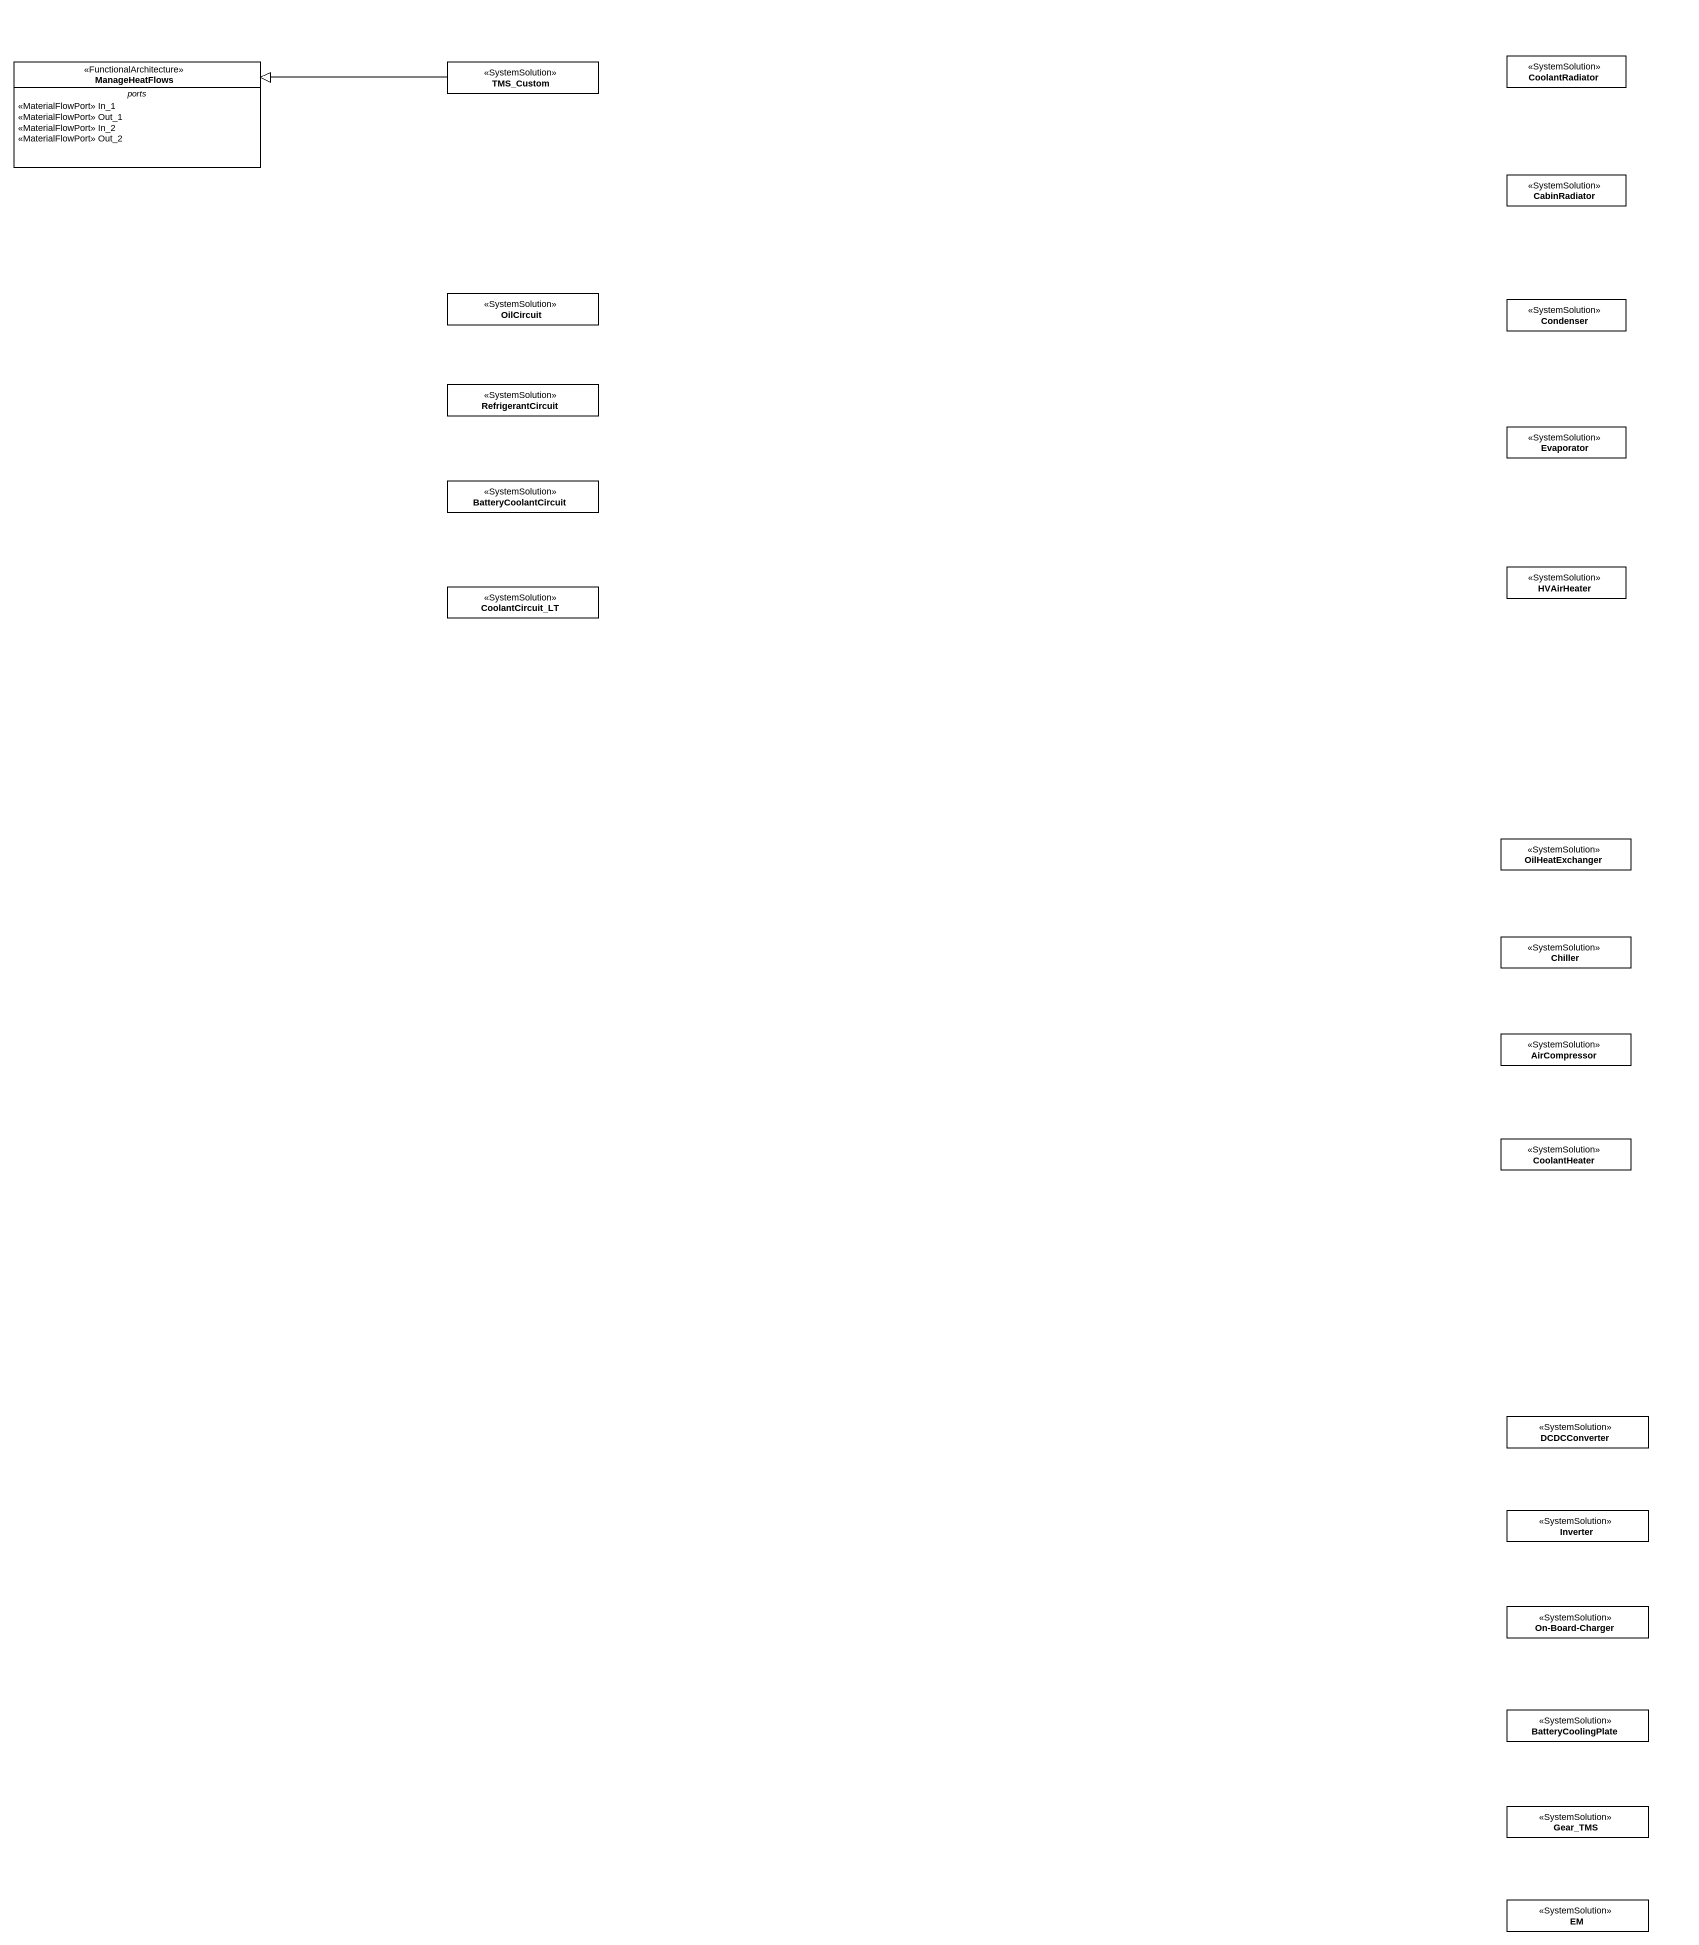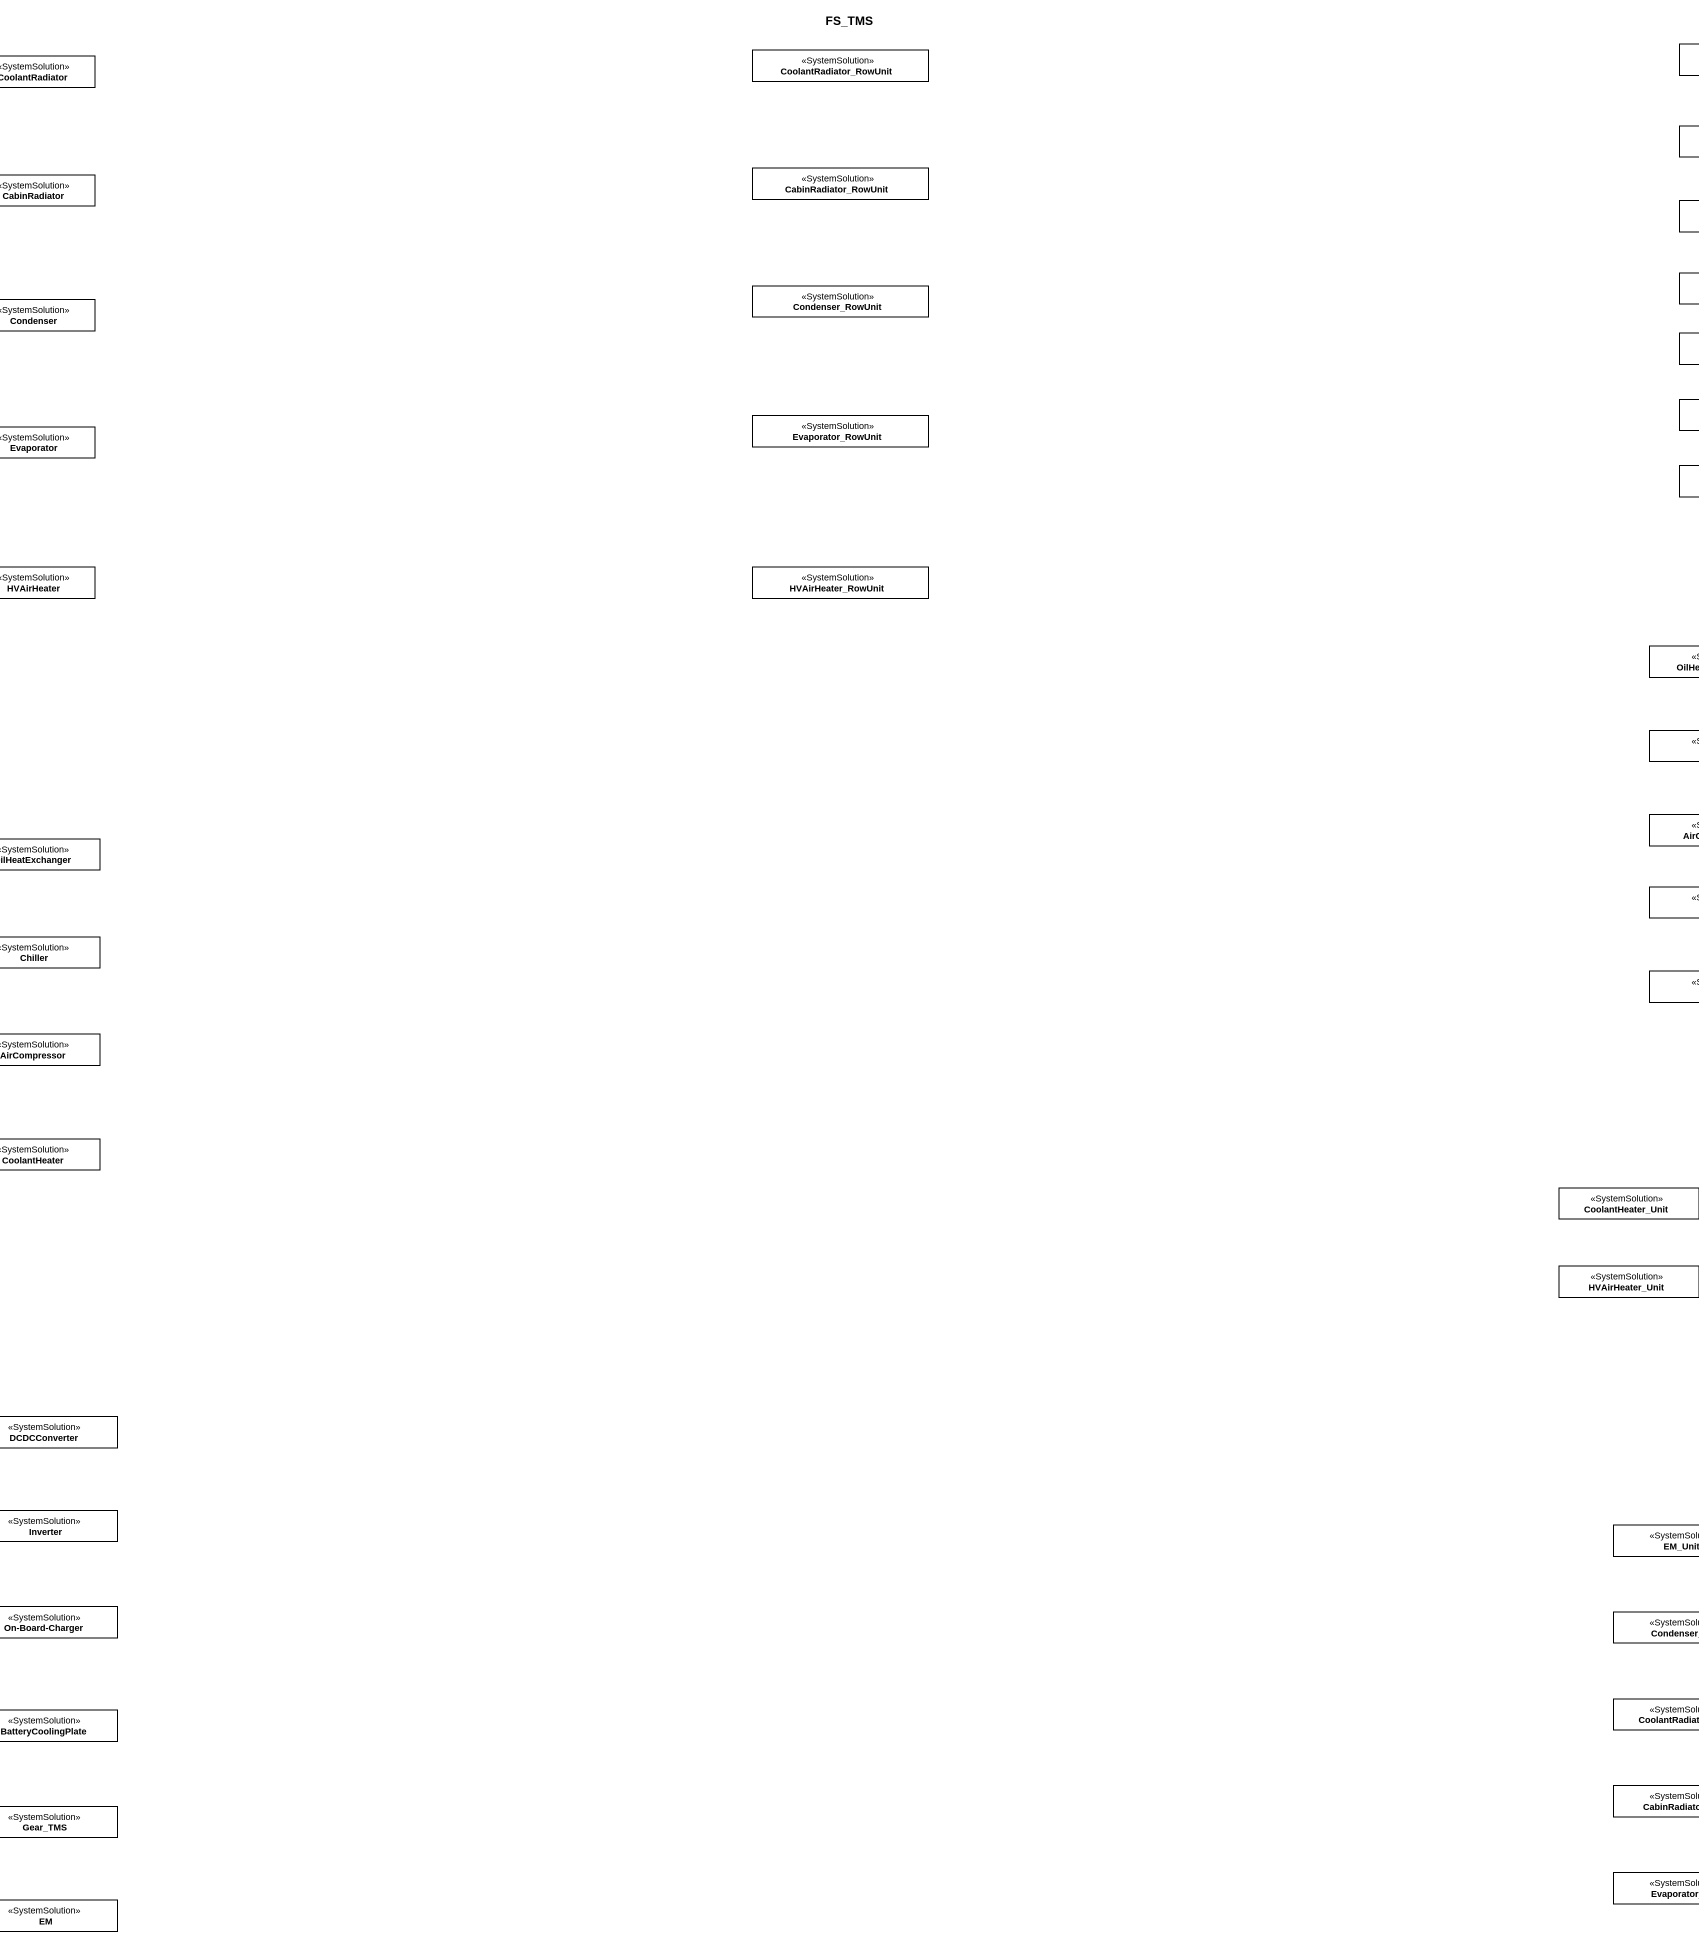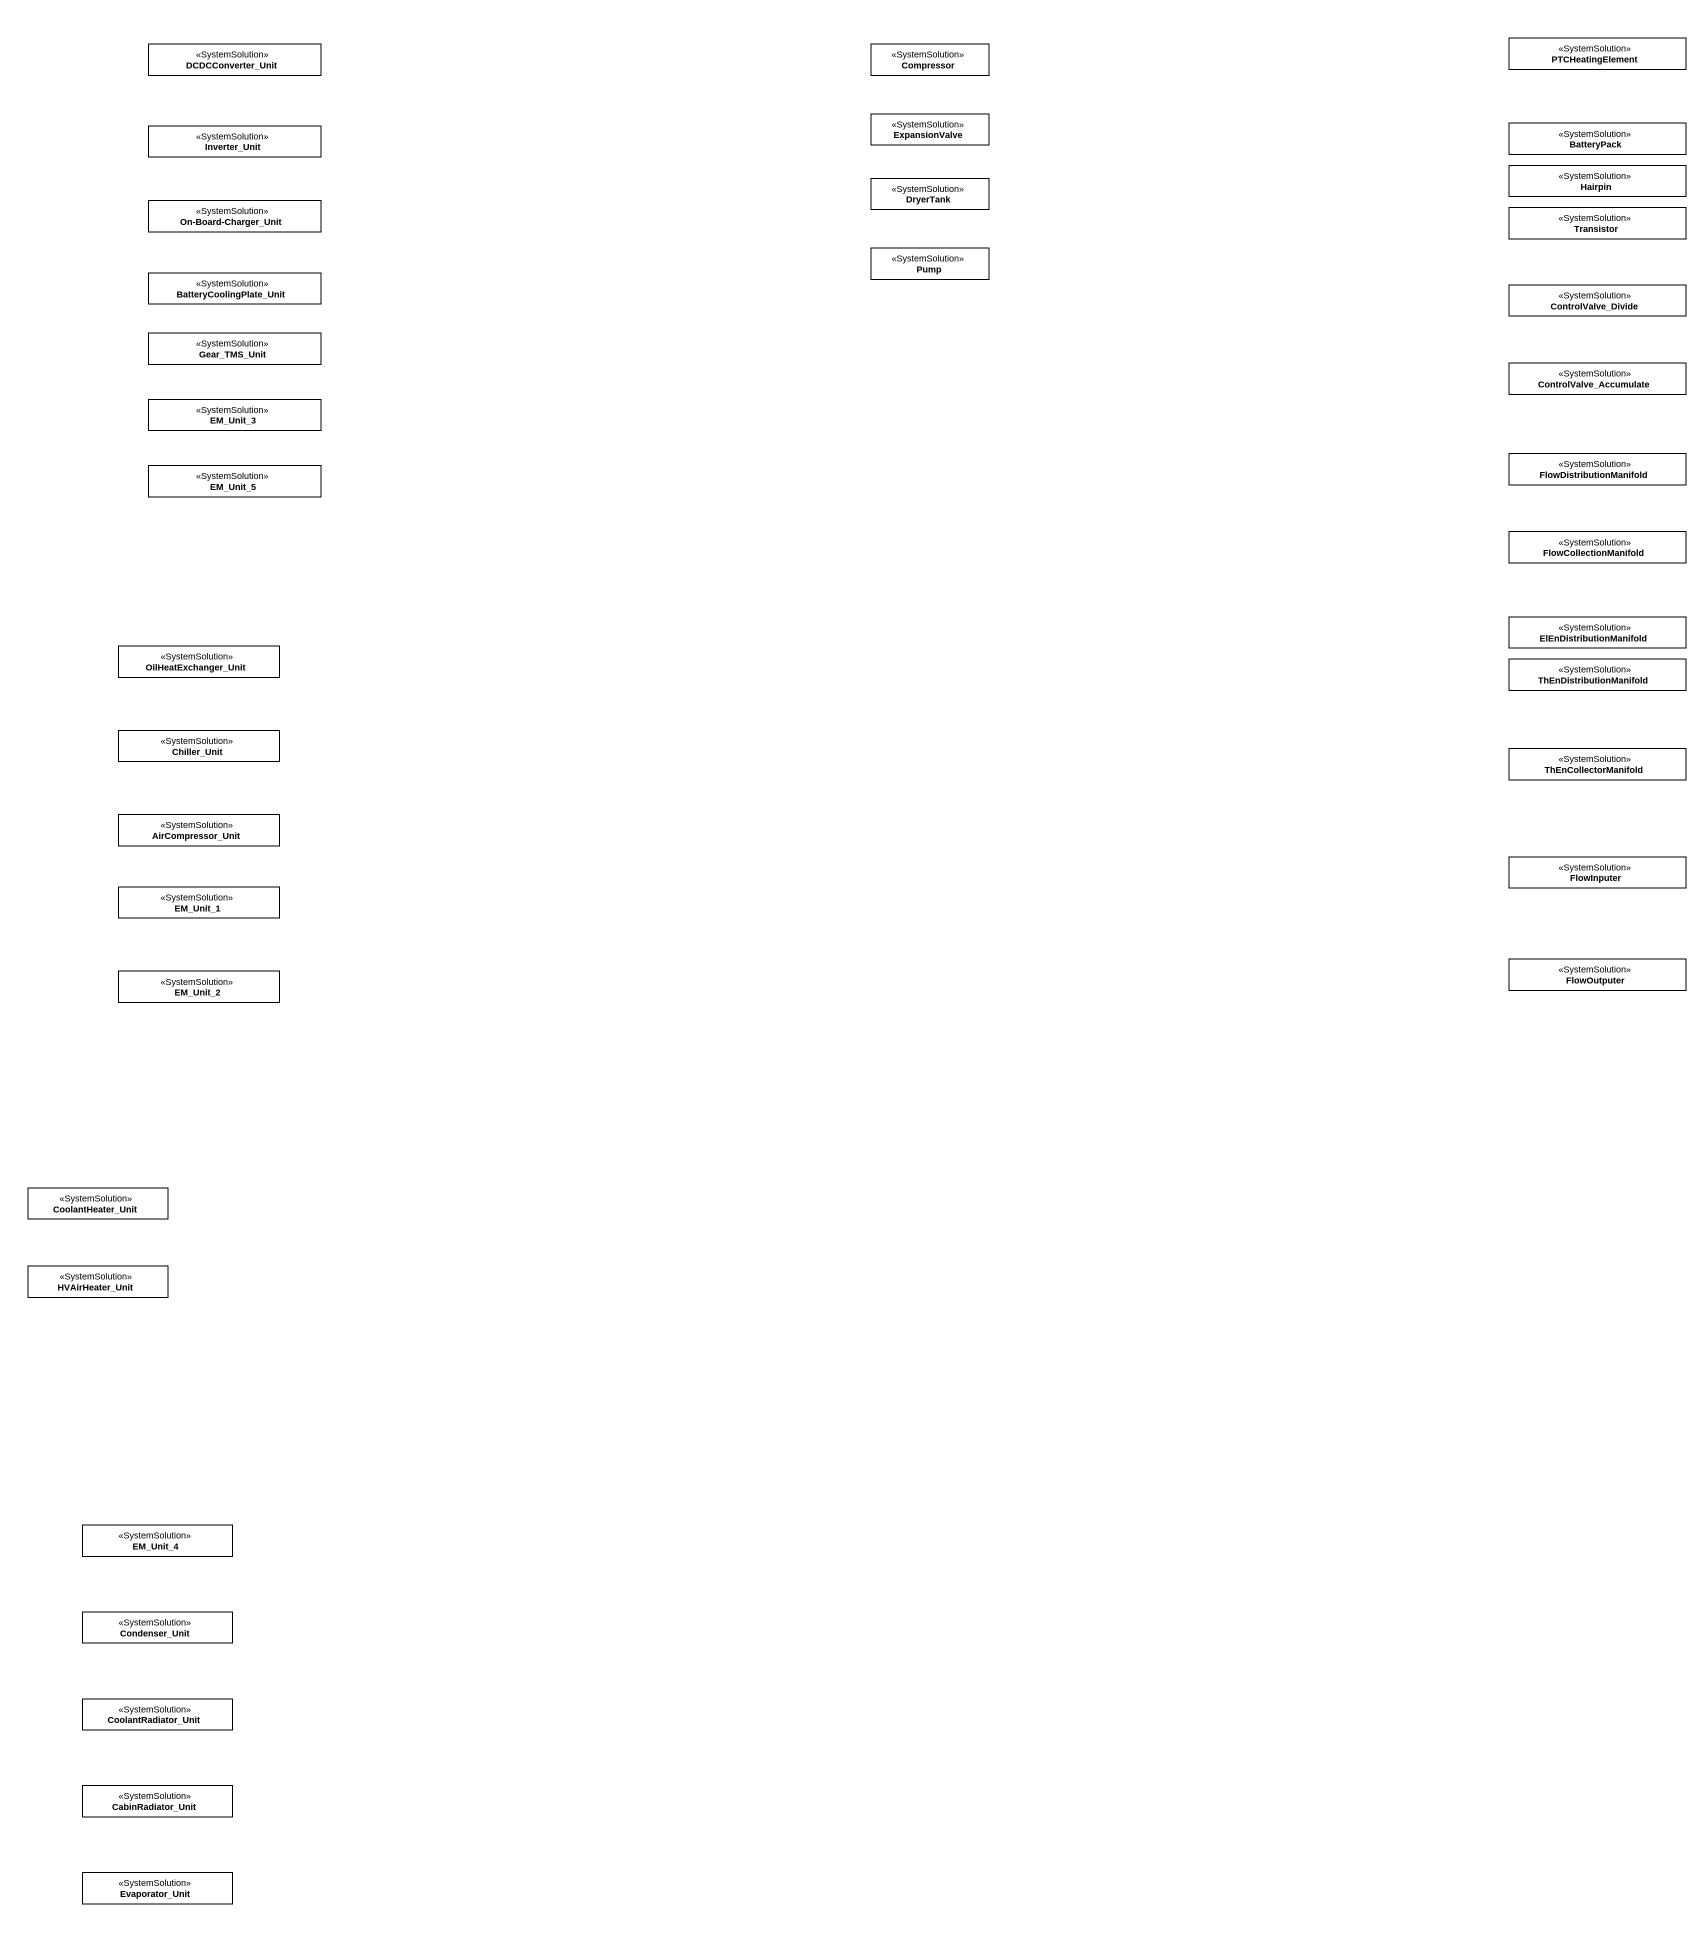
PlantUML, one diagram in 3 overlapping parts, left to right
@startuml
title FS_TMS
hide circle
hide empty members
class ManageHeatFlows <<FunctionalArchitecture>> {
  -- ports --
  <<MaterialFlowPort>> In_1
  <<MaterialFlowPort>> Out_1
  <<MaterialFlowPort>> In_2
  <<MaterialFlowPort>> Out_2
}
class TMS_Custom <<SystemSolution>>
class CoolantRadiator <<SystemSolution>>
class CoolantRadiator_RowUnit <<SystemSolution>>
class DCDCConverter_Unit <<SystemSolution>>
class Compressor <<SystemSolution>>
class PTCHeatingElement <<SystemSolution>>
class Inverter_Unit <<SystemSolution>>
class ExpansionValve <<SystemSolution>>
class BatteryPack <<SystemSolution>>
class CabinRadiator <<SystemSolution>>
class CabinRadiator_RowUnit <<SystemSolution>>
class DryerTank <<SystemSolution>>
class Hairpin <<SystemSolution>>
class "On-Board-Charger_Unit" as On_Board_Charger_Unit <<SystemSolution>>
class Transistor <<SystemSolution>>
class Pump <<SystemSolution>>
class OilCircuit <<SystemSolution>>
class Condenser_RowUnit <<SystemSolution>>
class BatteryCoolingPlate_Unit <<SystemSolution>>
class ControlValve_Divide <<SystemSolution>>
class Condenser <<SystemSolution>>
class Gear_TMS_Unit <<SystemSolution>>
class ControlValve_Accumulate <<SystemSolution>>
class RefrigerantCircuit <<SystemSolution>>
class EM_Unit_3 <<SystemSolution>>
class Evaporator <<SystemSolution>>
class Evaporator_RowUnit <<SystemSolution>>
class BatteryCoolantCircuit <<SystemSolution>>
class EM_Unit_5 <<SystemSolution>>
class FlowDistributionManifold <<SystemSolution>>
class HVAirHeater <<SystemSolution>>
class HVAirHeater_RowUnit <<SystemSolution>>
class FlowCollectionManifold <<SystemSolution>>
class CoolantCircuit_LT <<SystemSolution>>
class OilHeatExchanger_Unit <<SystemSolution>>
class ElEnDistributionManifold <<SystemSolution>>
class ThEnDistributionManifold <<SystemSolution>>
class Chiller_Unit <<SystemSolution>>
class ThEnCollectorManifold <<SystemSolution>>
class OilHeatExchanger <<SystemSolution>>
class AirCompressor_Unit <<SystemSolution>>
class FlowInputer <<SystemSolution>>
class EM_Unit_1 <<SystemSolution>>
class Chiller <<SystemSolution>>
class EM_Unit_2 <<SystemSolution>>
class FlowOutputer <<SystemSolution>>
class AirCompressor <<SystemSolution>>
class CoolantHeater <<SystemSolution>>
class CoolantHeater_Unit <<SystemSolution>>
class HVAirHeater_Unit <<SystemSolution>>
class DCDCConverter <<SystemSolution>>
class Inverter <<SystemSolution>>
class EM_Unit_4 <<SystemSolution>>
class "On-Board-Charger" as On_Board_Charger <<SystemSolution>>
class Condenser_Unit <<SystemSolution>>
class BatteryCoolingPlate <<SystemSolution>>
class CoolantRadiator_Unit <<SystemSolution>>
class Gear_TMS <<SystemSolution>>
class CabinRadiator_Unit <<SystemSolution>>
class Evaporator_Unit <<SystemSolution>>
class EM <<SystemSolution>>
TMS_Custom -left-|> ManageHeatFlows
@enduml
